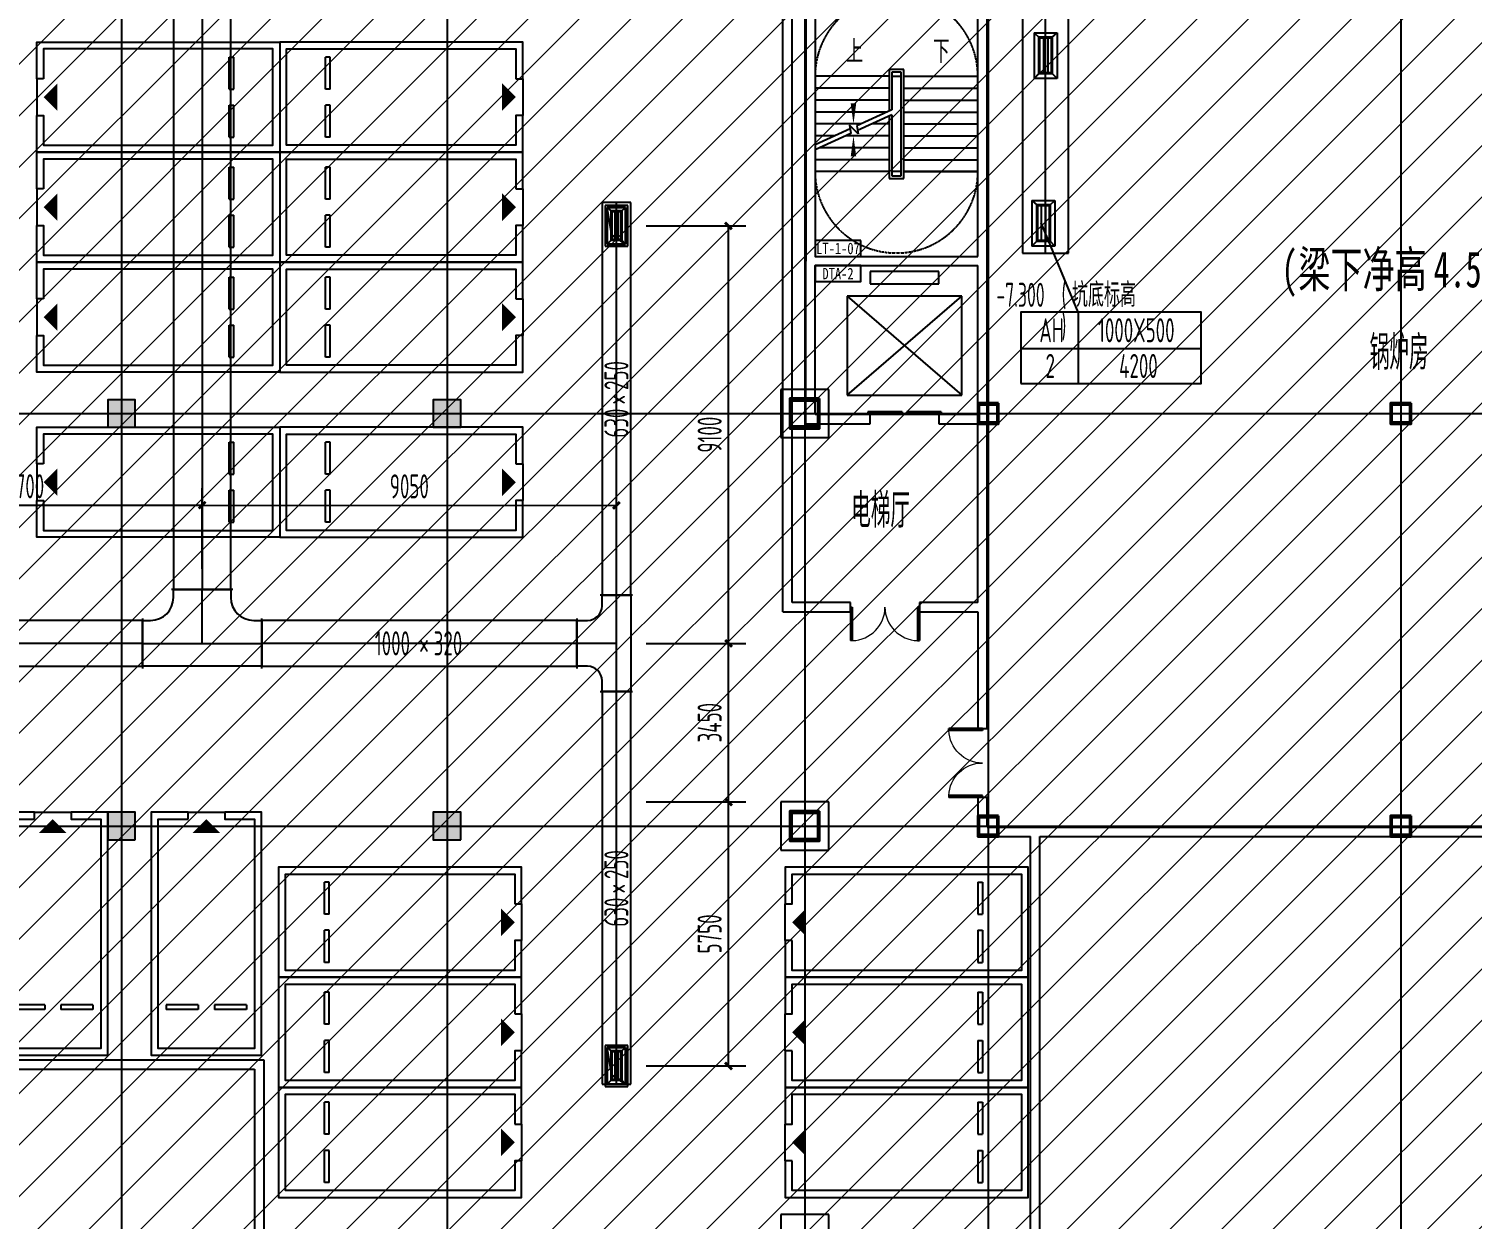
# Model space of a CAD drawing. Extents: x -20827274 to 1300756471, y -549375 to 3431892.
# Drawn here: x -84129 to -52654, y -246835 to -220871 of the extents above; entities that cross this region are included whole.
import ezdxf
from ezdxf.enums import TextEntityAlignment as Align

# ---------------------------------------------------------------- set-up
doc = ezdxf.new("R2010")
doc.units = 0
doc.header["$LTSCALE"] = 10
for name, pattern in [('CENTER2', [1.125, 0.75, -0.125, 0.125, -0.125]), ('暖附图底图$0$DASH', [0.35, 0.25, -0.1]), ('暖附图底图$0$DOTE', [2.42, 2, -0.2, 0.02, -0.2])]:
    doc.linetypes.add(name, pattern=pattern)
for name, color, linetype in [('1-zs', 3, 'Continuous'), ('1-暖通标注', 4, 'Continuous'), ('1-标注暖通', 4, 'Continuous'), ('DUCT-排烟中心线', 5, 'CENTER2'), ('DUCT-排烟标注', 3, 'Continuous'), ('DUCT-排烟法兰', 4, 'Continuous'), ('DUCT-排烟管', 2, 'Continuous'), ('DUCT-排烟管立管', 2, 'Continuous'), ('DUCT-排烟管端线', 4, 'Continuous'), ('DUCT-排风中心线', 5, 'CENTER2'), ('DUCT-排风管', 31, 'Continuous'), ('DUCT-排风风口', 7, 'Continuous'), ('H-TH_DIM', 3, 'Continuous'), ('PUB_HATCH', 8, 'Continuous'), ('暖附图底图$0$00-停车位', 8, 'Continuous'), ('暖附图底图$0$1-标注暖通', 8, 'Continuous'), ('暖附图底图$0$A-COLUMN', 8, 'Continuous'), ('暖附图底图$0$A-DIM_SYMB', 8, 'Continuous'), ('暖附图底图$0$A-EVTR', 8, 'Continuous'), ('暖附图底图$0$A-ROOM_NAME', 8, 'Continuous'), ('暖附图底图$0$A-STAIR', 8, 'Continuous'), ('暖附图底图$0$A-WALL', 8, 'Continuous'), ('暖附图底图$0$A-WINDOW', 8, 'Continuous'), ('暖附图底图$0$DOOR_FIRE', 8, 'Continuous'), ('暖附图底图$0$DOTE', 8, 'Continuous'), ('暖附图底图$0$PUB_TEXT', 8, 'Continuous'), ('暖附图底图$0$SPACE', 8, 'Continuous'), ('暖附图底图$0$SRC-03F$0$A-SYMB-NUMB-T', 8, 'Continuous'), ('暖附图底图$0$SRC-03F$0$A-WALL', 8, 'Continuous'), ('暖附图底图$0$STAIR', 8, 'Continuous')]:
    doc.layers.add(name, color=color, linetype=linetype)
doc.layers.add('F-非人防区', color=105, linetype='Continuous', lineweight=15)
doc.layers.add('暖附图底图$0$钢柱', color=8, linetype='Continuous', lineweight=35)
doc.styles.add('8B2_02', font='tssdeng.shx', dxfattribs={"width": 0.6, "bigfont": 'TSSDCHN.shx'})
doc.styles.add('8B2_02_T3', font='tssdeng.shx', dxfattribs={"width": 0.6, "bigfont": 'TSSDCHN.shx'})
doc.styles.add('暖附图底图$0$8B2_01', font='simhei.ttf', dxfattribs={"width": 0.8})
doc.styles.add('暖附图底图$0$8B2_02', font='tssdeng.shx', dxfattribs={"width": 0.6, "bigfont": 'TSSDCHN.shx'})
doc.styles.add('暖附图底图$0$_TCH_DIM', font='SIMPLEX', dxfattribs={"bigfont": 'GBCBIG'})
doc.styles.add('暖附图底图$0$SRC-03F$0$ECADI-TXT', font='simplex.shx', dxfattribs={"bigfont": 'hztxt.shx'})
doc.styles.add('暖附图底图$0$Standard', font='TSSDENG.shx', dxfattribs={"width": 0.7, "bigfont": 'TSSDCHN.shx'})
doc.styles.add('暖附图底图$0$黑体', font='simhei.ttf', dxfattribs={"width": 0.65})
doc.dimstyles.new('_TCH_ARCH&&150', dxfattribs={"dimtxt": 525, "dimasz": 150, "dimexe": 375, "dimexo": 450, "dimgap": 150, "dimtad": 1, "dimdec": 0, "dimrnd": 50, "dimzin": 0, "dimdsep": 46, "dimtxsty": '8B2_02_T3', "dimblk": 'ARCHTICK', "dimcen": 0.09, "dimclrt": 7, "dimazin": 2, "dimtfac": 1, "dimtdec": 0, "dimtix": 1, "dimtmove": 2, "dimatfit": 3, "dimfxl": 0, "dimtolj": 1, "dimtzin": 0, "dimarcsym": 0})

# ---------------------------------------------------------------- blocks, each defined once
blk = doc.blocks.new('$风口$00000108')
for p, q in [((-250, 135), (-190, 75)), ((-250, -135), (-250, 135)), ((200, 25), (-190, 25)), ((250, 135), (200, 75)), ((250, 135), (250, -135)), ((-250, -135), (-190, -75)), ((250, -135), (-250, -135)), ((200, -25), (-190, -25)), ((200, -75), (250, -135))]:
    blk.add_line(p, q)
at = {"linetype": 'Continuous'}
blk.add_line((250, 135), (-250, 135), dxfattribs=at)
at = {"lineweight": 40}
for p, q in [((-190, 75), (200, 75)), ((-190, -75), (-190, 75)), ((200, 75), (200, -75)), ((-190, -75), (200, -75))]:
    blk.add_line(p, q, dxfattribs=at)
blk = doc.blocks.new('暖附图底图$0$车位2400x5300')
at = {"layer": '暖附图底图$0$00-停车位', "color": 251}
for p, q in [((-875, -1000), (-175, -1000)), ((-875, -1100), (-875, -1000)), ((-875, -1100), (-175, -1100)), ((-175, -1100), (-175, -1000)), ((175, -1000), (875, -1000)), ((175, -1100), (175, -1000)), ((175, -1100), (875, -1100)), ((875, -1100), (875, -1000)), ((400, -5300), (-400, -5300))]:
    blk.add_line(p, q, dxfattribs=at)
blk.add_lwpolyline([(400, -5150), (400, -5300), (1200, -5300), (1200, 0), (-1200, 0), (-1200, -5300), (-400, -5300), (-400, -5150), (-1050, -5150), (-1050, -150), (1050, -150), (1050, -5150), (400, -5150)], dxfattribs=at)
blk.add_lwpolyline([(0, -5150, 0, 600, 0), (0, -4850, 600, 600, 0)], format="xyseb", dxfattribs=at)
blk = doc.blocks.new('暖附图底图$0$A$C00330F2E')
at = {"layer": '暖附图底图$0$A-COLUMN'}
for p, q in [((5375, -53800), (4325, -53800)), ((4325, -53800), (4325, -54850)), ((5375, -54850), (5375, -53800)), ((4325, -54850), (5375, -54850)), ((5375, -62800), (4325, -62800)), ((4325, -62800), (4325, -63850)), ((5375, -63850), (5375, -62800)), ((4325, -63850), (5375, -63850)), ((5375, -71800), (4325, -71800)), ((4325, -71800), (4325, -72850)), ((5375, -72850), (5375, -71800))]:
    blk.add_line(p, q, dxfattribs=at)
at = {"layer": '暖附图底图$0$钢柱', "color": 4, "lineweight": 35}
for points in [[(5175, -54000), (4525, -54000), (4525, -54650), (5175, -54650)], [(5135, -54610), (4565, -54610), (4565, -54040), (5135, -54040)], [(9075, -54100), (8625, -54100), (8625, -54550), (9075, -54550)], [(9045, -54520), (8655, -54520), (8655, -54130), (9045, -54130)], [(18075, -54100), (17625, -54100), (17625, -54550), (18075, -54550)], [(18045, -54520), (17655, -54520), (17655, -54130), (18045, -54130)], [(5175, -63000), (4525, -63000), (4525, -63650), (5175, -63650)], [(5135, -63610), (4565, -63610), (4565, -63040), (5135, -63040)], [(9075, -63100), (8625, -63100), (8625, -63550), (9075, -63550)], [(9045, -63520), (8655, -63520), (8655, -63130), (9045, -63130)], [(18075, -63100), (17625, -63100), (17625, -63550), (18075, -63550)], [(18045, -63520), (17655, -63520), (17655, -63130), (18045, -63130)]]:
    blk.add_lwpolyline(points, close=True, dxfattribs=at)
blk = doc.blocks.new('暖附图底图$0$SRC-03F$0$ECADI-TAG-CODE')
at = {"layer": '暖附图底图$0$SRC-03F$0$A-SYMB-NUMB-T', "color": 1}
blk.add_lwpolyline([(3.41, 8.1), (13.41, 8.1), (13.41, 4.6), (3.41, 4.6)], close=True, dxfattribs=at)
at = {"layer": '暖附图底图$0$SRC-03F$0$A-SYMB-NUMB-T', "style": '暖附图底图$0$SRC-03F$0$ECADI-TXT', "width": 0.7}
blk.add_attdef('CODE', text='', height=2.5, dxfattribs=at).set_placement((8.41, 6.35), align=Align.MIDDLE_CENTER)
blk = doc.blocks.new('暖附图底图$0$$DORLIB2D$00000127')
at = {"color": 0}
for points in [[(-0.533, 0.795), (-0.533, 0.69)], [(-0.033, 0.795), (-0.533, 0.795)], [(-0.033, 0.69), (-0.533, 0.69)], [(-0.033, 0.795), (-0.033, 0.69)], [(0.533, 0.795), (0.033, 0.795)], [(0.033, 0.795), (0.033, 0.69)], [(0.533, 0.69), (0.033, 0.69)], [(0.533, 0.795), (0.533, 0.69)], [(0.5, 0.5), (-0.5, 0.5)]]:
    blk.add_lwpolyline(points, dxfattribs=at)
blk = doc.blocks.new('_FZH')
blk.add_lwpolyline([(-0.5, -0.5), (0.5, -0.5), (0.5, 0.5), (-0.5, 0.5)], close=True)
at = {"layer": 'PUB_HATCH'}
blk.add_solid([(-0.5, -0.5), (0.5, -0.5), (-0.5, 0.5), (0.5, 0.5)], dxfattribs=at)
blk = doc.blocks.new('暖附图底图$0$$DorLib2D$00000002')
for p, q in [((-0.5, 0), (-0.5, 0.4875)), ((-0.475, 0.4875), (-0.5, 0.4875)), ((-0.475, 0), (-0.475, 0.4875)), ((0.475, 0), (0.475, 0.4875)), ((0.475, 0.4875), (0.5, 0.4875)), ((0.5, 0), (0.5, 0.4875)), ((-0.5, 0), (-0.475, 0)), ((0.5, 0), (0.475, 0))]:
    blk.add_line(p, q)
at = {"lineweight": 13}
for centre, start, end in [((-0.4875, 0), 0, 88.53072), ((0.4875, 0), 91.46928, 180)]:
    blk.add_arc(centre, 0.4875, start, end, dxfattribs=at)
blk = doc.blocks.new('暖附图底图$0$AFSFCS')
at = {"layer": '暖附图底图$0$A-DIM_SYMB'}
for points in [[(-66146.1, -221775.4, 0, 0, 0), (-66146.1, -222945.4, 0, 120, 0), (-66146.1, -222495.4, 0, 0, 0)], [(-64271.1, -221775.4, 0, 0, 0), (-64271.1, -224910.4, 0, 0, 0), (-66146.1, -224910.4, 0, 0, 0), (-66146.1, -223205.4, 0, 120, 0), (-66146.1, -223655.4, 0, 0, 0)]]:
    blk.add_lwpolyline(points, format="xyseb", dxfattribs=at)
at = {"layer": '暖附图底图$0$A-EVTR'}
for p, q in [((-65783.6, -226160.4), (-65783.6, -226430.4)), ((-64283.6, -226160.4), (-65783.6, -226160.4)), ((-64283.6, -226430.4), (-64283.6, -226160.4)), ((-65783.6, -226430.4), (-64283.6, -226430.4)), ((-66283.6, -226700.4), (-66283.6, -228860.4)), ((-63783.6, -226700.4), (-66283.6, -226700.4)), ((-66283.6, -226700.4), (-63783.6, -228860.4)), ((-66283.6, -228860.4), (-63783.6, -226700.4)), ((-63783.6, -228860.4), (-63783.6, -226700.4)), ((-66283.6, -228860.4), (-63783.6, -228860.4))]:
    blk.add_line(p, q, dxfattribs=at)
at = {"layer": '暖附图底图$0$A-STAIR'}
for p, q in [((-65048.6, -221755.4), (-65368.6, -221755.4)), ((-65368.6, -221755.4), (-65368.6, -222665.8)), ((-65108.6, -221815.4), (-65308.6, -221815.4)), ((-65308.6, -221815.4), (-65308.6, -222638.4)), ((-65108.6, -224075.4), (-65108.6, -221815.4)), ((-65048.6, -224135.4), (-65048.6, -221755.4)), ((-66983.6, -221905.4), (-66983.6, -223402.5)), ((-65368.6, -221905.4), (-66983.6, -221905.4)), ((-65368.6, -222165.4), (-66983.6, -222165.4)), ((-65308.6, -221905.4), (-65308.6, -222638.4)), ((-65308.6, -221905.4), (-65108.6, -221905.4)), ((-65108.6, -223985.4), (-65108.6, -221905.4)), ((-65048.6, -221905.4), (-63433.6, -221905.4)), ((-65048.6, -222165.4), (-63433.6, -222165.4)), ((-63433.6, -223985.4), (-63433.6, -221905.4)), ((-65368.6, -222425.4), (-66983.6, -222425.4)), ((-65048.6, -222425.4), (-63433.6, -222425.4)), ((-65411.7, -222685.4), (-66983.6, -222685.4)), ((-65308.6, -222638.4), (-66072.9, -222987.1)), ((-65308.6, -222748.3), (-66055.8, -223089.2)), ((-65368.6, -222775.7), (-65368.6, -224135.4)), ((-65308.6, -222748.3), (-65308.6, -223985.4)), ((-65308.6, -222748.3), (-65308.6, -224075.4)), ((-65048.6, -222685.4), (-63433.6, -222685.4)), ((-65981.6, -222945.4), (-66983.6, -222945.4)), ((-66218.3, -223053.4), (-66983.6, -223402.5)), ((-66201.1, -223155.5), (-66983.6, -223512.4)), ((-66043.4, -223163), (-66232, -222971.3)), ((-66232, -222971.3), (-66201.1, -223155.5)), ((-66072.9, -222987.1), (-66043.4, -223163)), ((-65368.6, -222945.4), (-65740.7, -222945.4)), ((-65048.6, -222945.4), (-63433.6, -222945.4)), ((-66551.6, -223205.4), (-66983.6, -223205.4)), ((-65368.6, -223465.4), (-66880.6, -223465.4)), ((-65368.6, -223205.4), (-66310.6, -223205.4)), ((-65048.6, -223205.4), (-63433.6, -223205.4)), ((-65048.6, -223465.4), (-63433.6, -223465.4)), ((-66983.6, -223512.4), (-66983.6, -223985.4)), ((-65368.6, -223725.4), (-66983.6, -223725.4)), ((-65048.6, -223725.4), (-63433.6, -223725.4)), ((-65368.6, -223985.4), (-66983.6, -223985.4)), ((-66983.6, -223985.4), (-66983.6, -225835.4)), ((-65368.6, -223985.4), (-66983.6, -223985.4)), ((-65108.6, -223985.4), (-65308.6, -223985.4)), ((-65308.6, -224075.4), (-65108.6, -224075.4)), ((-65048.6, -223985.4), (-63433.6, -223985.4)), ((-63433.6, -223985.4), (-65048.6, -223985.4)), ((-63433.6, -225835.4), (-63433.6, -223985.4)), ((-65368.6, -224135.4), (-65048.6, -224135.4)), ((-66983.6, -225835.4), (-63433.6, -225835.4))]:
    blk.add_line(p, q, dxfattribs=at)
at = {"layer": '暖附图底图$0$A-WALL'}
for p, q in [((-67683.6, -233585.4), (-67683.6, -217535.4)), ((-67483.6, -233385.4), (-67483.6, -217635.4)), ((-67183.6, -217635.4), (-67183.6, -225935.4)), ((-66983.6, -217635.4), (-66983.6, -225835.4)), ((-63433.6, -225835.4), (-63433.6, -220135.4)), ((-63233.6, -225935.4), (-63233.6, -220235.4)), ((-67183.6, -229485.4), (-67183.6, -225935.4)), ((-66983.6, -225835.4), (-63433.6, -225835.4)), ((-63233.6, -229385.4), (-63233.6, -225935.4)), ((-66983.6, -226035.4), (-63433.6, -226035.4)), ((-66983.6, -229285.4), (-66983.6, -226035.4)), ((-63433.6, -229285.4), (-63433.6, -226035.4)), ((-65783.6, -229285.4), (-66983.6, -229285.4)), ((-65783.6, -229485.4), (-65783.6, -229285.4)), ((-63433.6, -229285.4), (-64283.6, -229285.4)), ((-64283.6, -229285.4), (-64283.6, -229485.4)), ((-63233.6, -233485.4), (-63233.6, -229385.4)), ((-67183.6, -229485.4), (-65783.6, -229485.4)), ((-64283.6, -229485.4), (-63433.6, -229485.4)), ((-63433.6, -233385.4), (-63433.6, -229485.4)), ((-66208.6, -233385.4), (-67483.6, -233385.4)), ((-66208.6, -233585.4), (-66208.6, -233385.4)), ((-63433.6, -233385.4), (-64708.6, -233385.4)), ((-64708.6, -233385.4), (-64708.6, -233585.4)), ((-63233.6, -236135.4), (-63233.6, -233485.4)), ((-67683.6, -233585.4), (-66208.6, -233585.4)), ((-64708.6, -233585.4), (-63433.6, -233585.4)), ((-63433.6, -233585.4), (-63433.6, -236135.4)), ((-63433.6, -236135.4), (-63233.6, -236135.4)), ((-63233.6, -237635.4), (-63433.6, -237635.4)), ((-63433.6, -237635.4), (-63433.6, -238485.4)), ((-63233.6, -238285.4), (-63233.6, -237635.4)), ((-63433.6, -238485.4), (-62283.6, -238485.4)), ((-63233.6, -238285.4), (-62183.6, -238285.4)), ((-62283.6, -247160.4), (-62283.6, -238485.4)), ((-62183.6, -238285.4), (-45308.6, -238285.4)), ((-62083.6, -238485.4), (-45108.6, -238485.4)), ((-62083.6, -247360.4), (-62083.6, -238485.4)), ((-90208.6, -243560.4), (-79208.6, -243560.4)), ((-90008.6, -243360.4), (-79008.6, -243360.4)), ((-79208.6, -243560.4), (-79208.6, -262020.4)), ((-79008.6, -243360.4), (-79008.6, -262120.4))]:
    blk.add_line(p, q, dxfattribs=at)
at = {"layer": '暖附图底图$0$DOTE', "color": 127, "linetype": '暖附图底图$0$DOTE', "ltscale": 1.5}
for p, q in [((-82108.6, -155629.3), (-82108.6, -385768.2)), ((-75008.6, -155629.3), (-75008.6, -385768.2))]:
    blk.add_line(p, q, dxfattribs=at)
at = {"layer": '暖附图底图$0$DOTE', "color": 16, "linetype": '暖附图底图$0$DOTE', "ltscale": 1.5}
for p, q in [((-67208.6, -155629.3), (-67208.6, -385768.2)), ((-63208.6, -155629.3), (-63208.6, -385768.2)), ((-54208.6, -155629.3), (-54208.6, -385768.2)), ((-113117.3, -229260.4), (10791.4, -229260.4)), ((-113117.3, -238260.4), (10791.4, -238260.4))]:
    blk.add_line(p, q, dxfattribs=at)
at = {"layer": '暖附图底图$0$STAIR', "color": 9, "linetype": '暖附图底图$0$DASH'}
for centre, start, end in [((-65208.6, -221905.4), 0, 180), ((-65208.6, -223985.4), 180, 0)]:
    blk.add_arc(centre, 1775, start, end, dxfattribs=at)
blk.add_blockref('暖附图底图$0$A$C00330F2E', (-72058.6, -174935.4))
at = {"layer": '暖附图底图$0$00-停车位', "xscale": -1, "rotation": 269.9999999717713}
for p in [(-78658.6, -222360.4), (-78658.6, -224760.4), (-78658.6, -227160.4), (-78658.6, -230760.4)]:
    blk.add_blockref('暖附图底图$0$车位2400x5300', p, dxfattribs=at)
at = {"layer": '暖附图底图$0$00-停车位'}
for p, rotation in [((-78658.6, -222360.4), 90), ((-78658.6, -224760.4), 90), ((-78658.6, -227160.4), 90), ((-78658.6, -230760.4), 90), ((-83608.6, -243260.4), 180), ((-80258.6, -243260.4), 180), ((-78683.6, -240360.4), 90), ((-62333.6, -240360.4), 270), ((-78683.6, -242760.4), 90), ((-62333.6, -242760.4), 270), ((-78683.6, -245160.4), 90), ((-62333.6, -245160.4), 270)]:
    blk.add_blockref('暖附图底图$0$车位2400x5300', p, dxfattribs=dict(at, rotation=rotation))
at = {"layer": '暖附图底图$0$A-COLUMN', "xscale": 600, "yscale": 600, "zscale": 600, "rotation": 90}
for p in [(-82108.6, -229260.4), (-75008.6, -229260.4), (-82108.6, -238260.4), (-75008.6, -238260.4)]:
    blk.add_blockref('_FZH', p, dxfattribs=at)
at = {"layer": '暖附图底图$0$A-WINDOW', "xscale": 1500, "yscale": 200, "zscale": 200}
blk.add_blockref('暖附图底图$0$$DORLIB2D$00000127', (-65033.6, -229385.4), dxfattribs=at)
at = {"layer": '暖附图底图$0$DOOR_FIRE', "xscale": -1500, "yscale": -1500, "zscale": 200}
blk.add_blockref('暖附图底图$0$$DorLib2D$00000002', (-65458.6, -233485.4), dxfattribs=at)
at = {"layer": '暖附图底图$0$DOOR_FIRE', "xscale": -1500, "yscale": 1500, "zscale": 200, "rotation": 90}
blk.add_blockref('暖附图底图$0$$DorLib2D$00000002', (-63333.6, -236885.4), dxfattribs=at)
at = {"layer": '暖附图底图$0$SRC-03F$0$A-WALL'}
ref = blk.add_blockref('暖附图底图$0$SRC-03F$0$ECADI-TAG-CODE', (-65642.8, -226295.4), dxfattribs=dict(at, xscale=-100, yscale=100, zscale=100))
ref.add_attrib('CODE', 'LT-1-07', dxfattribs={"layer": '暖附图底图$0$SRC-03F$0$A-SYMB-NUMB-T', "height": 250, "style": '暖附图底图$0$8B2_01', "width": 0.8}).set_placement((-66483.6, -225660.4), align=Align.MIDDLE_CENTER)
ref = blk.add_blockref('暖附图底图$0$SRC-03F$0$ECADI-TAG-CODE', (-65642.8, -226845.4), dxfattribs=dict(at, xscale=-100, yscale=100, zscale=100))
ref.add_attrib('CODE', 'DTA-2', dxfattribs={"layer": '暖附图底图$0$SRC-03F$0$A-SYMB-NUMB-T', "height": 250, "style": '暖附图底图$0$8B2_01', "width": 0.8}).set_placement((-66483.6, -226210.4), align=Align.MIDDLE_CENTER)
at = {"layer": '暖附图底图$0$A-DIM_SYMB', "color": 7, "style": '暖附图底图$0$_TCH_DIM'}
for s, p in [('上', (-66302.5, -221617.9)), ('下', (-64413.5, -221617.9))]:
    blk.add_text(s, height=506.4, dxfattribs=at).set_placement(p)
at = {"layer": '暖附图底图$0$A-ROOM_NAME', "style": '暖附图底图$0$8B2_02', "width": 0.6}
for s, p in [('锅炉房', (-54887, -228307.8)), ('电梯厅', (-66195.4, -231753.7))]:
    blk.add_text(s, height=750, dxfattribs=at).set_placement(p)
at = {"layer": '暖附图底图$0$PUB_TEXT', "style": '暖附图底图$0$Standard'}
for s, width, p in [('-7.300', 0.56, (-63028.7, -226935.4)), ('(', 0.56, (-61607.6, -226935.4)), ('坑底标高', 0.7, (-61381.5, -226935.4)), (')', 0.56, (-61607.6, -227617.9))]:
    blk.add_text(s, height=525, dxfattribs=dict(at, width=width)).set_placement(p)
at = {"layer": '暖附图底图$0$SPACE', "style": '暖附图底图$0$黑体', "width": 0.65}
for s, height, p in [('(', 788.6, (-56812.4, -226510.1)), ('梁下净高', 788.61, (-56443.8, -226510.1)), ('4.5m)', 788.61, (-53494.9, -226510.1))]:
    blk.add_text(s, height=height, dxfattribs=at).set_placement(p)
blk = doc.blocks.new('暖附图底图')
at = {"layer": '暖附图底图$0$1-标注暖通', "linetype": '暖附图底图$0$DASH'}
blk.add_blockref('暖附图底图$0$AFSFCS', (500000, 0), dxfattribs=at)
blk = doc.blocks.new('_ArchTick')
at = {"color": 0, "linetype": 'ByBlock', "const_width": 0.4}
blk.add_lwpolyline([(-0.5, -0.5), (0.5, 0.5)], dxfattribs=at)
blk = doc.blocks.new('*D1151')
at = {"layer": 'Defpoints', "color": 0, "transparency": 16777216}
for p in [(-71115, -225170), (-68871, -225170), (-71115, -234276)]:
    blk.add_point(p, dxfattribs=at)
at = {"layer": 'H-TH_DIM', "color": 0, "lineweight": -2, "transparency": 16777216}
for p, q in [((-70665, -225170), (-68496, -225170)), ((-68871, -234276), (-68871, -225170)), ((-70665, -234276), (-68496, -234276))]:
    blk.add_line(p, q, dxfattribs=at)
at = {"layer": 'H-TH_DIM', "color": 0, "lineweight": -2, "transparency": 16777216, "xscale": 150, "yscale": 150, "zscale": 150}
for p, rotation in [((-68871, -225170), 90), ((-68871, -234276), 270)]:
    blk.add_blockref('_ArchTick', p, dxfattribs=dict(at, rotation=rotation))
at = {"layer": 'H-TH_DIM', "color": 7, "transparency": 16777216, "insert": (-69283, -229723), "char_height": 525, "attachment_point": 5, "rotation": 90, "style": '8B2_02_T3'}
blk.add_mtext('\\A1;9100', dxfattribs=at)
blk = doc.blocks.new('*D1152')
at = {"layer": 'Defpoints', "color": 0, "transparency": 16777216}
for p in [(-71115, -234276), (-68871, -234276), (-71115, -237735)]:
    blk.add_point(p, dxfattribs=at)
at = {"layer": 'H-TH_DIM', "color": 0, "lineweight": -2, "transparency": 16777216}
for p, q in [((-70665, -234276), (-68496, -234276)), ((-68871, -237735), (-68871, -234276)), ((-70665, -237735), (-68496, -237735))]:
    blk.add_line(p, q, dxfattribs=at)
at = {"layer": 'H-TH_DIM', "color": 0, "lineweight": -2, "transparency": 16777216, "xscale": 150, "yscale": 150, "zscale": 150}
for p, rotation in [((-68871, -234276), 90), ((-68871, -237735), 270)]:
    blk.add_blockref('_ArchTick', p, dxfattribs=dict(at, rotation=rotation))
at = {"layer": 'H-TH_DIM', "color": 7, "transparency": 16777216, "insert": (-69283, -236006), "char_height": 525, "attachment_point": 5, "rotation": 90, "style": '8B2_02_T3'}
blk.add_mtext('\\A1;3450', dxfattribs=at)
blk = doc.blocks.new('*D1153')
at = {"layer": 'Defpoints', "color": 0, "transparency": 16777216}
for p in [(-71115, -237735), (-68871, -237735), (-71115, -243494)]:
    blk.add_point(p, dxfattribs=at)
at = {"layer": 'H-TH_DIM', "color": 0, "lineweight": -2, "transparency": 16777216}
for p, q in [((-70665, -237735), (-68496, -237735)), ((-68871, -243494), (-68871, -237735)), ((-70665, -243494), (-68496, -243494))]:
    blk.add_line(p, q, dxfattribs=at)
at = {"layer": 'H-TH_DIM', "color": 0, "lineweight": -2, "transparency": 16777216, "xscale": 150, "yscale": 150, "zscale": 150}
for p, rotation in [((-68871, -237735), 90), ((-68871, -243494), 270)]:
    blk.add_blockref('_ArchTick', p, dxfattribs=dict(at, rotation=rotation))
at = {"layer": 'H-TH_DIM', "color": 7, "transparency": 16777216, "insert": (-69283, -240614), "char_height": 525, "attachment_point": 5, "rotation": 90, "style": '8B2_02_T3'}
blk.add_mtext('\\A1;5750', dxfattribs=at)
blk = doc.blocks.new('*D1154')
at = {"layer": 'Defpoints', "color": 0, "transparency": 16777216}
for p in [(-80350, -231262), (-88072, -233098), (-80351, -233101)]:
    blk.add_point(p, dxfattribs=at)
at = {"layer": 'H-TH_DIM', "color": 0, "lineweight": -2, "transparency": 16777216}
for p, q in [((-88072, -232648), (-88071, -230884)), ((-80351, -232651), (-80350, -230887)), ((-88072, -231259), (-80350, -231262))]:
    blk.add_line(p, q, dxfattribs=at)
at = {"layer": 'H-TH_DIM', "color": 0, "lineweight": -2, "transparency": 16777216, "xscale": 150, "yscale": 150, "zscale": 150}
for p, rotation in [((-88072, -231259), 179.9752337969322), ((-80350, -231262), 359.9752337969322)]:
    blk.add_blockref('_ArchTick', p, dxfattribs=dict(at, rotation=rotation))
at = {"layer": 'H-TH_DIM', "color": 7, "transparency": 16777216, "insert": (-84211, -230848), "char_height": 525, "attachment_point": 5, "rotation": 359.9752, "style": '8B2_02_T3'}
blk.add_mtext('\\A1;7700', dxfattribs=at)
blk = doc.blocks.new('*D1155')
at = {"layer": 'Defpoints', "color": 0, "transparency": 16777216}
for p in [(-71315, -231266), (-80351, -233101), (-71316, -233105)]:
    blk.add_point(p, dxfattribs=at)
at = {"layer": 'H-TH_DIM', "color": 0, "lineweight": -2, "transparency": 16777216}
for p, q in [((-80351, -232651), (-80350, -230887)), ((-71315, -232655), (-71315, -230891)), ((-80350, -231262), (-71315, -231266))]:
    blk.add_line(p, q, dxfattribs=at)
at = {"layer": 'H-TH_DIM', "color": 0, "lineweight": -2, "transparency": 16777216, "xscale": 150, "yscale": 150, "zscale": 150}
for p, rotation in [((-80350, -231262), 179.9752337969322), ((-71315, -231266), 359.9752337969322)]:
    blk.add_blockref('_ArchTick', p, dxfattribs=dict(at, rotation=rotation))
at = {"layer": 'H-TH_DIM', "color": 7, "transparency": 16777216, "insert": (-75832, -230851), "char_height": 525, "attachment_point": 5, "rotation": 359.9752, "style": '8B2_02_T3'}
blk.add_mtext('\\A1;9050', dxfattribs=at)

msp = doc.modelspace()

# ---------------------------------------------------------------- hatches: boundary and pattern name
at = {"layer": 'F-非人防区'}
h = msp.add_hatch(dxfattribs=at)
h.set_pattern_fill('ANSI31', color=8, scale=500)
h.set_pattern_definition([(45, (-67108.6, 126739.6), (-561.266, 561.266), [])])
edge = h.paths.add_edge_path()
edge.add_line((26041.4, -160910.4), (26041.4, -174910.4))
edge.add_line((26041.4, -174910.4), (44466.4, -174910.4))
edge.add_line((44466.4, -174910.4), (44466.4, -230535.4))
edge.add_line((44466.4, -230535.4), (29591.4, -230535.4))
edge.add_line((29591.4, -230535.4), (29591.4, -228585.4))
edge.add_line((29591.4, -228585.4), (32466.4, -228585.4))
edge.add_line((32466.4, -228585.4), (32466.4, -223185.4))
edge.add_line((32466.4, -223185.4), (6116.4, -223185.4))
edge.add_line((6116.4, -223185.4), (6116.4, -236210.4))
edge.add_line((6116.4, -236210.4), (5916.4, -236210.4))
edge.add_line((5916.4, -236210.4), (5921.1, -289912.2))
edge.add_line((5921.1, -289912.2), (35191.4, -289912.2))
edge.add_line((35191.4, -289912.2), (35191.4, -296310.4))
edge.add_line((35191.4, -296310.4), (35041.4, -296310.4))
edge.add_line((35041.4, -296310.4), (35041.4, -296910.4))
edge.add_line((35041.4, -296910.4), (35641.4, -296910.4))
edge.add_line((35641.4, -296910.4), (44736.4, -305099.6))
edge.add_line((44736.4, -305099.6), (22456.5, -329844))
edge.add_line((22456.5, -329844), (22456.5, -340006.4))
edge.add_line((22456.5, -340006.4), (-13248.1, -379660.4))
edge.add_line((-13248.1, -379660.4), (-90108.6, -379660.4))
edge.add_line((-90108.6, -379660.4), (-90108.6, -373660.4))
edge.add_line((-90108.6, -373660.4), (-91358.6, -373660.4))
edge.add_arc((-91358.6, -361660.4), 12000, 180, 270, ccw=False)
edge.add_line((-103358.6, -361660.4), (-103358.6, -333450.4))
edge.add_line((-103358.6, -333450.4), (-95358.6, -333436.6))
edge.add_line((-95358.6, -333436.6), (-95358.6, -160610.4))
edge.add_line((-95358.6, -160610.4), (-86333.4, -160610.4))
edge.add_line((-86333.4, -160610.4), (-86333.6, -149790))
edge.add_line((-86333.6, -149790), (-73433.4, -149790))
edge.add_line((-73433.4, -149790), (-73433.4, -160610.4))
edge.add_line((-73433.4, -160610.4), (26041.4, -160910.4))

# ---------------------------------------------------------------- linework, layer by layer
at = {"layer": '1-暖通标注'}
msp.add_line((-61246.4, -227050.1), (-62049.8, -225104.5, 2600), dxfattribs=at)
at = {"layer": '1-标注暖通'}
msp.add_lwpolyline([(-62498.8, -228608.9), (-58562.9, -228608.9), (-58562.9, -227050.1), (-62498.8, -227050.1)], close=True, dxfattribs=at)
for points in [[(-61246.4, -227050.1), (-61246.4, -228608.9)], [(-62498.8, -227840.6), (-58562.9, -227840.6)]]:
    msp.add_lwpolyline(points, dxfattribs=at)
at = {"layer": 'DUCT-排烟中心线'}
for p, q in [((-80351.1, -220082.4), (-80351.1, -233100.7)), ((-71315.1, -233225.7), (-71315.1, -224658.4)), ((-80351.1, -234275.9), (-80351.1, -233100.9)), ((-71315.1, -234275.9), (-71315.1, -233225.9)), ((-81651.3, -234275.9), (-87650.4, -234275.9)), ((-81651.1, -234275.9), (-80351.1, -234275.9)), ((-80351.1, -234275.9), (-79051.1, -234275.9)), ((-72180.3, -234275.9), (-79050.9, -234275.9)), ((-71315.1, -234275.9), (-72180.1, -234275.9)), ((-71315.1, -235325.9), (-71315.1, -234275.9)), ((-71315.1, -243893.5), (-71315.1, -235326.1))]:
    msp.add_line(p, q, dxfattribs=at)
at = {"layer": 'DUCT-排烟法兰'}
for p, q in [((-71070.1, -224724.8), (-71560.1, -224724.8)), ((-71560.1, -224724.8), (-71560.1, -225614.8)), ((-71070.1, -225614.8), (-71070.1, -224724.8)), ((-71560.1, -225614.8), (-71070.1, -225614.8)), ((-79681.1, -233100.8), (-81021.1, -233100.8)), ((-70962.6, -233225.8), (-71667.6, -233225.8)), ((-81651.2, -233730.9), (-81651.2, -234820.9)), ((-79051, -234820.9), (-79051, -233730.9)), ((-72180.2, -233730.9), (-72180.2, -234820.9)), ((-71667.6, -235326), (-70962.6, -235326)), ((-71070.1, -243048.5), (-71560.1, -243048.5)), ((-71560.1, -243048.5), (-71560.1, -243938.5)), ((-71070.1, -243938.5), (-71070.1, -243048.5)), ((-71560.1, -243938.5), (-71070.1, -243938.5))]:
    msp.add_line(p, q, dxfattribs=at)
at = {"layer": 'DUCT-排烟法兰', "color": 18, "true_color": 0x000000}
for p in [(-71315.1, -225169.8, -0.1), (-71315.1, -225169.8, 0.1), (-80351.1, -233100.7, 500), (-80351.1, -233100.9, 500), (-71315.1, -233225.7, 500), (-71315.1, -233225.9, 500), (-81651.3, -234275.9, 500), (-81651.1, -234275.9, 500), (-79051.1, -234275.9, 500), (-79050.9, -234275.9, 500), (-72180.3, -234275.9, 500), (-72180.1, -234275.9, 500), (-71315.1, -235325.9, 500), (-71315.1, -235326.1, 500), (-71315.1, -243493.5, -0.1), (-71315.1, -243493.5, 0.1)]:
    msp.add_point(p, dxfattribs=at)
at = {"layer": 'DUCT-排烟管'}
for p, q in [((-80976.1, -220082.4), (-80976.1, -233100.7)), ((-79726.1, -233100.7), (-79726.1, -220082.4)), ((-71000.1, -224658.4), (-71630.1, -224658.4)), ((-71630.1, -224658.4), (-71630.1, -233225.7)), ((-71000.1, -233225.7), (-71000.1, -224658.4)), ((-80976.1, -233100.7), (-79726.1, -233100.7)), ((-80976.1, -233275.9), (-80976.1, -233100.9)), ((-79726.1, -233100.9), (-79726.1, -233275.9)), ((-71630.1, -233225.7), (-71000.1, -233225.7)), ((-71630.1, -233460.9), (-71630.1, -233225.9)), ((-71000.1, -233225.9), (-71000.1, -233275.9)), ((-71000.1, -233275.9), (-71000.1, -235275.9)), ((-81651.3, -233775.9), (-88480.4, -233775.9)), ((-81651.3, -234775.9), (-81651.3, -233775.9)), ((-81651.1, -233775.9), (-81476.1, -233775.9)), ((-79226.1, -233775.9), (-79051.1, -233775.9)), ((-72180.3, -233775.9), (-79050.9, -233775.9)), ((-79050.9, -233775.9), (-79050.9, -234775.9)), ((-72180.3, -234775.9), (-72180.3, -233775.9)), ((-72180.1, -233775.9), (-71945.1, -233775.9)), ((-88480.4, -234775.9), (-81651.3, -234775.9)), ((-81601.1, -234775.9), (-81651.1, -234775.9)), ((-79101.1, -234775.9), (-81601.1, -234775.9)), ((-79051.1, -234775.9), (-79101.1, -234775.9)), ((-79050.9, -234775.9), (-72180.3, -234775.9)), ((-71945.1, -234775.9), (-72180.1, -234775.9)), ((-71630.1, -235325.9), (-71630.1, -235090.9)), ((-71000.1, -235326.1), (-71630.1, -235326.1)), ((-71630.1, -235326.1), (-71630.1, -243893.5)), ((-71000.1, -235275.9), (-71000.1, -235325.9)), ((-71000.1, -243893.5), (-71000.1, -235326.1)), ((-71630.1, -243893.5), (-71000.1, -243893.5))]:
    msp.add_line(p, q, dxfattribs=at)
for centre, radius, start, end in [((-81476.1, -233275.9), 500, 270, 360), ((-79226.1, -233275.9), 500, 180, 270), ((-71945.1, -233460.9), 315, 270, 0), ((-71945.1, -235090.9), 315, 0, 90)]:
    msp.add_arc(centre, radius, start, end, dxfattribs=at)
at = {"layer": 'DUCT-排烟管', "color": 18, "true_color": 0x000000}
for p in [(-80351.1, -233100.9, 500), (-71315.1, -233225.9, 500), (-81651.1, -234275.9, 500), (-79051.1, -234275.9, 500), (-72180.1, -234275.9, 500), (-71315.1, -235325.9, 500)]:
    msp.add_point(p, dxfattribs=at)
at = {"layer": 'DUCT-排烟管立管'}
for p, q in [((-71115.1, -224769.8), (-71515.1, -224769.8)), ((-71515.1, -224769.8), (-71515.1, -225569.8)), ((-71115.1, -225569.8), (-71115.1, -224769.8)), ((-71515.1, -225569.8), (-71115.1, -225569.8)), ((-71115.1, -243093.5), (-71515.1, -243093.5)), ((-71515.1, -243093.5), (-71515.1, -243893.5)), ((-71115.1, -243893.5), (-71115.1, -243093.5)), ((-71515.1, -243893.5), (-71115.1, -243893.5))]:
    msp.add_line(p, q, dxfattribs=at)
at = {"layer": 'DUCT-排烟管端线'}
for p, q in [((-71415.1, -225369.8), (-71515.1, -224769.8)), ((-71115.1, -225569.8), (-71415.1, -225369.8)), ((-80976.1, -233100.9), (-79726.1, -233100.9)), ((-71630.1, -233225.9), (-71000.1, -233225.9)), ((-81651.1, -234775.9), (-81651.1, -233775.9)), ((-79051.1, -233775.9), (-79051.1, -234775.9)), ((-72180.1, -234775.9), (-72180.1, -233775.9)), ((-71000.1, -235325.9), (-71630.1, -235325.9)), ((-71415.1, -243693.5), (-71515.1, -243093.5)), ((-71115.1, -243893.5), (-71415.1, -243693.5))]:
    msp.add_line(p, q, dxfattribs=at)
at = {"layer": 'DUCT-排风中心线'}
msp.add_line((-61957.2, -225765.5), (-61957.2, -213777.8), dxfattribs=at)
at = {"layer": 'DUCT-排风管'}
for p, q in [((-62457.2, -213777.8), (-62457.2, -225765.5)), ((-61457.2, -225765.5), (-61457.2, -213777.8)), ((-62457.2, -225765.5), (-61457.2, -225765.5))]:
    msp.add_line(p, q, dxfattribs=at)

# ---------------------------------------------------------------- block references
at = {"layer": '1-zs'}
msp.add_blockref('暖附图底图', (-500000, 0), dxfattribs=at)
at = {"layer": 'DUCT-排风风口', "rotation": 89.99999999999999}
for p, xscale, yscale in [((-61957.2, -221456.9, 2600), 2, 1.851851851851852), ((-62003.5, -225114.5, 2600), 2, 1.851851851851852), ((-71315.1, -225169.8, 2600), 1.6, 1.481481481481482), ((-71315.1, -243493.5, 2600), 1.6, 1.481481481481482)]:
    msp.add_blockref('$风口$00000108', p, dxfattribs=dict(at, xscale=xscale, yscale=yscale))

# ---------------------------------------------------------------- texts
at = {"layer": '1-标注暖通', "style": '8B2_02', "width": 0.6}
for s, p in [('AH', (-62090.7, -227707.8)), ('1000X500', (-60813.3, -227707.8)), ('2', (-61957.4, -228487.2)), ('4200', (-60352.9, -228487.2))]:
    msp.add_text(s, height=525, dxfattribs=at).set_placement(p)
at = {"layer": 'DUCT-排烟标注', "style": '8B2_02', "width": 0.6}
for s, p in [('250', (-71052.6, -228748.2, 500)), ('×', (-71052.6, -229063.2, 500)), ('630', (-71052.6, -229790.1, 500)), ('250', (-71052.6, -239416, 500)), ('×', (-71052.6, -239731, 500)), ('630', (-71052.6, -240457.9, 500))]:
    msp.add_text(s, height=525, rotation=90, dxfattribs=at).set_placement(p)
for s, p in [('1000', (-76584.8, -234538.4, 500)), ('320', (-75300.6, -234538.4, 500)), ('×', (-75615.6, -234538.4, 500))]:
    msp.add_text(s, height=525, dxfattribs=at).set_placement(p)

# ---------------------------------------------------------------- dimensions: what is measured, and where the dimension line sits
at = {"layer": 'H-TH_DIM'}
for p1, p2, distance, picture, middle in [((-71115.1, -234275.9), (-71115.1, -225169.8), -2244.5, '*D1151', (-69283.1, -229722.9)), ((-88072.4, -233097.6), (-80351.1, -233100.9), 1839, '*D1154', (-84210.8, -230847.8)), ((-80351.1, -233100.9), (-71315.6, -233104.8), 1839, '*D1155', (-75832.3, -230851.4)), ((-71115.1421, -237735.4044), (-71115.1421, -234275.9377), -2244.5115, '*D1152', (-69283.1305, -236005.671)), ((-71115.1, -243493.5), (-71115.1, -237735.4), -2244.5, '*D1153', (-69283.1, -240614.5))]:
    dim = msp.add_aligned_dim(p1=p1, p2=p2, distance=distance, dimstyle='_TCH_ARCH&&150', dxfattribs=at)
    dim.commit()
    dim.dimension.update_dxf_attribs({"geometry": picture, "text_midpoint": middle})

doc.saveas('drawing.dxf')
